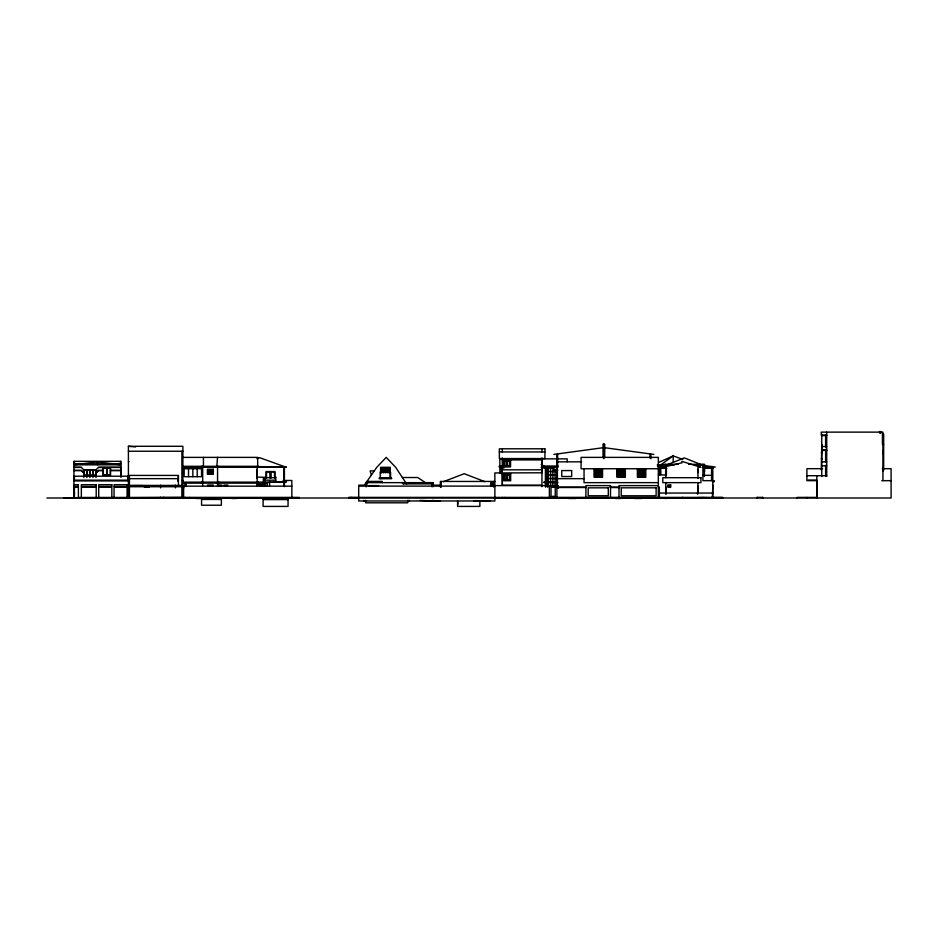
<?xml version="1.0" encoding="UTF-8"?>
<svg xmlns="http://www.w3.org/2000/svg" width="938" height="938" viewBox="0 0 938 938"><rect width="100%" height="100%" fill="white"/><g stroke="black" fill="none" stroke-linecap="round" stroke-linejoin="round"><path stroke-width="1.41" d="M216.807 466.303L217.557 457.381M177.739 481.088L178.431 475.683M364.436 485.087L376.783 467.288L386.198 457.381L395.66 467.288L406.6 483.938M432.993 486.834L432.993 482.648L431.75 483.879L403.27 483.879L402.039 482.648M95.981 469.915L98.513 467.288L120.979 467.288M95.981 472.893L98.513 470.407L103.121 470.407M95.981 473.033L98.513 470.559L103.121 470.559M713.97 497.398L712.81 497.996L712.81 467.042M658.664 462.434L673.191 455.903L682.817 459.362M443.498 481.651L464.193 473.725L485.028 481.71M256.895 458.67L259.65 457.685L284.413 466.596L284.413 486.634M553.83 454.414L603.017 447.731M74.465 461.344L74.465 464.814L97.458 461.848L120.439 464.814L120.439 461.344M707.404 497.621L697.954 497.597M660.493 497.609L495.463 497.726M879.375 431.586L881.204 431.586M826.718 435.103L821.266 435.103L821.266 432.125L882.928 432.125L882.928 480.666M821.77 435.595L826.718 435.595M821.77 444.413L821.266 470.09M883.666 444.413L882.435 444.413L882.435 434.013L883.666 434.013L883.666 470.09M64.019 497.996L128.412 497.996L128.412 446.289L182.887 446.289L182.887 497.996M821.77 446.488L826.718 446.488M821.77 449.959L826.718 449.959M821.77 450.451L826.718 450.451M882.928 450.779L882.928 454.25M128.412 451.248L182.887 451.248M499.356 451.94L544.919 451.94M821.266 452.831L822.157 452.831M182.887 457.381L257.669 457.381L257.669 466.303M502.229 457.885L502.322 485.169L541.941 485.169L541.941 459.913L502.229 459.913M541.941 457.885L542.047 472.787L494.842 472.94L494.901 500.974L358.703 500.974L358.703 485.169L366.84 485.169M502.756 458.87L499.848 458.87L499.848 473.057M542 458.87L567.209 458.87L567.209 461.742M821.266 458.776L822.157 458.776M128.412 461.648L129.022 461.648M556.809 461.848L581.619 461.848M821.77 461.848L826.718 461.848M73.926 464.169L120.979 464.169M73.926 464.322L120.979 464.322M678.045 464.322L664.268 464.322L664.268 465.307L673.906 465.307M688.621 464.322L704.637 464.322L704.637 465.307L694.566 465.307M74.465 464.814L120.439 464.814M657.339 464.814L664.936 464.814M821.77 465.811L826.718 465.811M503.694 466.057L499.356 466.057L499.356 467.288L501.091 467.288L501.091 473.643M558.227 466.057L542.785 466.057L543.29 466.667M657.339 466.057L664.233 466.057M182.887 466.303L258.407 466.303L258.407 467.288L182.887 467.288M257.176 466.596L286.395 467.089L256.039 467.089M499.356 466.667L503.694 466.667M543.923 466.667L557.02 466.667M556.809 467.054L553.83 467.054L553.83 470.266L557.84 470.266M661.173 467.042L658.335 467.042L665.757 465.307L684.33 457.885L702.902 465.307L715.284 467.042L702.902 467.042M73.926 467.288L81.325 467.288L83.857 469.915M541.085 467.288L557.7 467.288M665.757 467.288L662.791 467.288L681.856 462.833L681.856 461.344L700.921 467.288L697.954 467.288L697.954 478.462M73.926 467.441L81.325 467.441M98.513 467.441L120.979 467.441M120.979 467.792L120.979 475.214M711.567 467.792L712.81 467.792M882.928 467.816L882.928 471.275M107.002 467.992L110.321 467.992L110.321 475.027L107.002 475.027M501.091 468.039L503.941 468.039M542.539 468.039L553.514 468.039M658.335 468.285L666.883 468.285M704.403 468.285L712.81 468.285M822.661 468.683L806.903 468.683L806.903 480.666L816.81 480.666M882.365 468.683L891.1 468.683L891.1 497.996L46.9 497.996M658.335 468.742L581.068 468.742L581.068 457.381L658.335 457.381L658.335 497.996M257.176 469.188L257.27 476.598M665.663 469.152L665.663 475.507M697.954 469.34L697.954 472.611M502.229 469.821L542.047 469.821M665.663 469.891L666.156 475.754M73.926 470.407L81.325 470.407L83.857 472.893M110.543 470.407L120.979 470.407M380.992 470.313L381.825 470.313M388.813 470.313L389.657 470.313M73.926 470.559L81.325 470.559L83.857 473.033M110.543 470.559L120.979 470.559M595.032 470.466L597.905 470.466M598.819 470.501L601.645 470.501M617.779 470.501L620.792 470.501M621.542 470.536L624.509 470.536M638.239 470.477L641.17 470.477M642.084 470.477L644.852 470.477M374.309 470.864L370.147 470.864L371.389 475.074M595.032 471.298L597.905 471.298M598.819 471.333L601.645 471.333M617.779 471.333L620.792 471.333M621.542 471.357L624.509 471.357M638.239 471.31L641.17 471.31M642.084 471.298L644.852 471.298M548.413 471.533L557.336 471.533M257.27 471.744L257.024 478.286M595.032 472.142L597.905 472.142M598.819 472.166L601.645 472.166M617.779 472.154L620.792 472.154M621.542 472.177L624.509 472.177M638.239 472.131L641.17 472.131M642.084 472.131L644.852 472.131M595.032 472.975L597.905 472.975M638.239 472.963L641.17 472.963M642.084 472.951L644.852 472.951M598.819 472.987L601.645 472.987M617.779 472.987L620.792 472.987M621.542 472.998L624.509 472.998M595.032 473.807L597.905 473.807M598.819 473.819L601.645 473.819M617.779 473.819L620.792 473.819M621.542 473.831L624.509 473.831M638.239 473.796L641.17 473.796M642.084 473.772L644.852 473.772M595.032 474.651L597.905 474.651M598.819 474.651L601.645 474.651M617.779 474.651L620.792 474.651M621.542 474.651L624.509 474.651M638.239 474.628L641.17 474.628M642.084 474.593L644.852 474.593M548.413 475.038L557.336 475.038M658.335 474.968L665.757 474.968M84.103 475.484L86.636 475.484M87.128 475.484L89.661 475.484M90.165 475.484L92.698 475.484M93.167 475.484L95.688 475.484M128.412 475.414L178.431 475.414L178.431 485.415M595.032 475.484L597.905 475.484M598.819 475.484L601.645 475.484M617.779 475.472L620.792 475.472M621.542 475.472L624.509 475.472M638.239 475.449L641.17 475.449M642.084 475.414L644.852 475.414M702.902 475.343L711.567 475.343M806.903 475.707L826.718 475.707M73.926 476.211L129.444 476.211L129.444 497.797M257.176 477.196L263.367 477.196L263.367 486.13M402.379 477.512L417.727 477.512L425.406 482.648M264.903 477.688L275.76 477.688M548.413 478.544L557.336 478.544M128.412 478.661L178.431 478.661M556.809 478.661L584.046 478.661M264.786 480.162L275.831 480.162M808.146 480.068L816.81 480.068M181.89 480.467L182.887 480.467M283.124 480.467L291.847 480.467L291.847 497.996M881.708 480.666L891.1 480.666M73.926 480.913L128.412 480.913M366.993 481.405L382.223 481.405L382.223 482.648M494.901 481.452L440.414 481.452L440.414 487.033M712.81 481.651L714.299 481.651L714.299 480.666L702.902 480.666L702.902 464.322M182.887 482.144L263.367 482.144M543.923 482.05L557.442 482.05L557.336 469.199M263.601 482.449L286.395 481.956L264.164 482.449M543.923 482.542L557.442 482.542L557.313 486.705M432.993 482.648L366.125 482.648L366.125 486.881M440.414 482.695L441.259 482.695L441.259 486.775M556.809 482.648L557.84 482.648M658.335 482.648L584.046 482.648L584.046 468.683M182.887 483.14L263.367 483.14M665.757 483.387L666.508 483.387M257.176 484.137L263.367 484.184M712.81 484.969L712.411 497.398M207.392 485.122L213.336 485.122M217.956 485.122L221.919 485.122M223.901 485.122L227.864 485.122M257.176 485.181L263.367 485.098M433.122 485.169L440.414 485.169M129.444 485.415L181.89 485.415M132.434 485.579L142.342 485.579M173.178 485.614L174.398 485.614M207.884 485.614L212.844 485.614M218.448 485.614L221.427 485.614M224.393 485.614L227.359 485.614M368.763 485.614L378.671 485.614M494.901 485.614L557.981 485.614M658.335 485.614L618.998 485.614L618.998 497.996M132.68 485.778L134.662 485.778M135.189 485.778L137.171 485.778M137.605 485.767L139.586 485.767M140.102 485.755L142.084 485.755M208.201 485.896L210.182 485.896M210.499 485.919L212.375 485.919M218.718 485.931L219.797 485.931M220.09 485.943L221.18 485.943M224.628 485.966L225.706 485.966M225.929 485.966L227.019 485.966M548.402 486.013L558.145 485.99M182.887 486.165L291.847 486.165M358.703 486.107L494.901 486.107M667.973 486.095L670.658 486.095M697.954 486.107L697.555 493.939M665.757 486.658L666.156 494.033M129.444 486.716L181.89 486.716M144.323 487.057L149.271 487.057M182.887 487.103L183.625 487.103M585.558 487.103L556.809 487.103L556.809 454.414L557.641 454.414L557.641 467.534M609.864 487.103L619.866 487.103M658.335 487.057L659.367 487.057L659.367 497.996M182.887 487.397L183.625 487.397M556.902 487.502L585.969 487.502M610.556 487.502L619.443 487.596M182.887 488.194L183.625 488.194M659.367 493.048L712.81 493.048M78.042 497.457L299.269 497.398L299.269 497.996M183.109 497.457L74.677 497.996M348.795 497.597L358.973 497.597M712.81 497.597L722.717 497.597M182.887 497.656L263.367 497.75M494.256 497.703L499.848 497.996M603.849 497.75L712.81 497.75L659.367 497.902M64.019 497.797L299.269 497.797M494.232 497.844L499.848 497.844M501.091 497.902L565.966 497.996M658.335 497.902L584.046 497.902L584.046 498.488M666.203 498.488L661.173 497.996M201.564 499.438L221.368 499.438M263.097 499.602L288.06 499.602M432.993 500.599L440.414 500.974M490.445 500.775L473.842 500.974M457.592 504.832L458.002 502.85M420.294 500.4L432.993 500.974L432.993 500.224M128.412 446.289L135.576 446.945M604.729 447.731L653.868 454.414M541.566 464.486L543.923 466.057L543.923 467.288M541.191 464.615L543.606 466.983M440.837 482.695L440.86 486.775M880.829 431.586L880.829 433.262M879.797 431.586L879.797 433.262M826.718 432.125L826.718 476.375M825.616 435.103L825.616 447.262M825.616 449.337L825.616 462.516M825.616 465.307L825.616 476.481M821.77 434.013L821.77 476.481M817.209 481.651L817.209 497.398L797.007 497.398L797.007 497.996M816.81 475.707L816.81 497.996M806.903 497.398L806.903 497.996M763.004 497.996L763.004 497.398L756.708 497.398L756.708 497.996M762.336 497.398L762.336 497.996M757.376 497.398L757.376 497.996M722.717 497.996L722.717 497.398L348.795 497.398L348.795 497.996M711.813 497.257L711.813 497.996M711.567 467.042L711.567 480.666M706.197 467.042L706.197 468.285M704.954 467.042L704.954 468.285M704.485 466.561L704.485 471.72M704.391 466.632L704.391 476.481M703.992 466.561L703.992 470.97M702.902 497.398L702.902 497.996M697.954 482.648L697.954 493.81M683.016 497.398L683.016 497.996M682.524 497.398L682.524 497.996M673.191 462.27L673.191 455.903L660.809 464.814L660.809 474.429M666.414 469.516L666.414 475.097M666.156 497.902L666.144 498.5M665.757 464.322L665.757 477.688M665.757 482.648L665.757 494.033M659.566 467.042L659.566 475.296M650.902 458.776L650.902 454.414L650.022 454.414L650.022 458.131M645.79 468.777L645.79 477.196L637.371 477.196L637.371 468.777M641.58 469.27L641.58 476.703M641.498 497.902L641.498 498.488L634.557 498.488L634.557 497.902M625.329 468.777L625.329 477.196L616.911 477.196L616.911 468.777M621.12 469.27L621.12 476.703M621.05 497.902L621.05 498.488L615.609 498.488L615.609 497.902M610.486 497.996L610.556 485.614L585.969 485.614L585.84 497.996M604.729 457.603L604.729 444.108L603.017 444.108L603.017 457.603M603.849 444.108L603.849 458.682M602.536 468.777L602.536 477.196L594.117 477.196L594.117 468.777M598.327 469.27L598.327 476.703M587.493 497.398L587.446 497.996M558.368 487.103L558.368 488.405M556.902 485.614L556.902 497.996M555.108 469.199L555.108 482.05M555.085 482.542L555.085 486.013M552.881 468.039L552.881 482.05M552.857 482.542L552.857 486.013M550.641 468.039L550.641 482.05M550.629 482.542L550.629 486.013M549.375 485.614L549.375 497.996M548.413 468.039L548.413 482.05M548.402 482.542L548.402 486.705M547.628 467.288L547.628 486.728M547.346 482.542L547.346 486.705M547.206 468.039L547.229 486.705M545.752 468.039L545.834 482.05M545.799 482.542L545.799 486.705M545.682 482.542L545.682 486.705M545.4 467.288L545.4 486.775M541.941 449.466L541.941 451.94M541.941 485.614L541.941 486.728M541.941 497.398L541.941 497.996M540.769 497.996L503.53 497.996M507.247 474.651L507.247 479.998M507.165 460.851L507.165 466.198M504.902 497.398L504.902 497.996M502.369 472.94L502.369 485.169M502.369 497.398L502.369 497.996M502.322 449.466L502.322 451.94M493.482 481.452L493.482 487.045M492.321 486.107L492.321 483.14L490.633 483.14L490.633 486.107M492.063 483.14L492.063 485.368L490.926 485.368L490.926 483.14M479.869 500.81L479.869 506.414L457.592 506.414L457.592 500.81M440.919 481.452L440.919 486.869M431.75 482.648L431.75 486.705M409.132 500.329L409.132 500.974M407.796 500.329L407.796 502.803L365.55 502.803L365.55 500.329M403.27 482.648L403.27 483.879M390.595 478.11L390.595 472.166L380.195 472.166L380.195 478.11M390.056 478.11L390.056 467.3L380.594 467.3L380.594 472.904M389.657 472.904L389.657 467.71L380.992 467.71L380.992 472.904M389.657 478.11L380.992 478.005L380.992 478.708M388.813 467.71L388.813 472.904M388.531 472.095L388.531 468.121L387.394 468.121L387.394 472.095M387.066 467.71L387.066 472.858M386.808 472.072L386.808 468.097L385.67 468.097L385.67 472.072M385.319 467.71L385.319 472.858M385.014 472.06L385.014 468.085L383.877 468.085L383.877 472.06M383.572 467.71L383.572 472.858M383.267 472.037L383.267 468.062L382.129 468.062L382.129 472.037M381.825 467.71L381.825 472.904M367.356 482.648L367.356 483.879M363.721 500.329L363.721 500.974M351.269 497.398L351.269 497.996M288.06 497.902L288.06 506.414L263.097 506.414L263.097 497.902M283.921 466.596L283.921 486.494M275.76 476.95L275.69 481.956M274.975 477.993L274.975 471.556L266.04 471.556L266.04 477.993M274.506 477.981L274.506 471.896L270.941 471.896L270.941 477.981M270.507 471.556L270.507 477.993M270.085 477.981L270.085 471.896L266.521 471.896L266.521 477.981M269.558 481.475L269.558 485.79M267.26 486.318L267.26 483.562L265.079 483.562L265.079 486.318M264.95 480.162L264.95 481.956M264.903 476.95L264.786 481.956M264.317 483.562L264.317 486.459M261.385 483.14L261.385 485.825M259.896 483.14L259.896 485.825M258.407 482.144L258.407 483.14M257.176 466.303L257.176 486.13M236.47 497.75L236.47 498.488L231.51 498.488L231.51 497.75M221.368 497.656L221.368 505.23L201.564 505.23L201.564 497.656M218.788 466.303L218.788 467.288M218.788 482.144L218.788 483.14M217.557 466.303L217.557 485.825M203.44 457.381L203.44 466.303M202.69 466.303L202.69 485.72M201.459 466.303L201.459 467.288M201.459 482.144L201.459 483.14M200.709 497.75L200.709 498.488L195.749 498.488L195.749 497.75M197.203 468.707L197.203 476.68M192.853 468.707L192.853 476.68M189.476 497.398L189.476 497.996M188.515 468.707L188.515 476.68M186.17 486.482L186.17 483.785L184.985 483.785L184.985 486.482M185.912 483.785L185.912 485.368L185.325 483.785M185.407 497.398L185.407 497.996M183.625 486.165L183.625 497.996M181.89 451.248L181.89 497.797M175.453 485.169L175.453 487.901M164.068 497.398L164.068 497.996M163.646 497.398L163.646 497.996M160.597 485.169L160.597 487.901M160.691 497.398L160.691 497.996M160.339 497.398L160.339 497.996M127.896 476.211L127.896 480.162L74.442 480.162L74.442 476.211M127.099 497.797L127.099 487.103L114.049 487.103L114.049 497.797M120.979 477.419L120.979 461.344L73.926 461.344L73.926 497.996M111.821 497.797L111.821 487.103L98.725 487.103L98.725 497.797M106.838 467.792L106.838 475.214M97.458 461.848L97.458 464.814M96.204 497.797L96.204 487.103L81.348 487.103L81.348 497.797M95.981 477.571L95.981 469.762L83.857 469.762L83.857 477.571M92.956 469.762L92.956 477.571M89.919 469.762L89.919 477.571M86.882 469.762L86.882 477.571M78.382 497.797L78.382 487.103L74.43 487.103L74.43 497.797M74.583 493.259L74.653 493.118M544.919 448.798L499.356 448.798L499.356 458.565L544.919 458.553L544.919 448.798M510.577 460.101L503.741 460.101L503.741 466.936L510.577 466.936L510.577 460.101M509.838 460.851L504.492 460.851L504.492 466.198L509.838 466.198L509.838 460.851M506.895 461.179L504.808 461.179L504.808 465.74L506.895 465.74L506.895 461.179M509.58 461.179L507.493 461.179L507.493 465.74L509.58 465.74L509.58 461.179M110.543 467.792L103.121 467.792L103.121 475.214L110.543 475.214L110.543 467.792M106.674 467.992L103.356 467.992L103.356 475.027L106.674 475.027L106.674 467.992M201.553 468.707L184.165 468.707L184.165 476.68L201.553 476.68L201.553 468.707M213.336 469.27L207.392 469.27L207.392 474.229L213.336 474.229L213.336 469.27M602.044 469.27L594.61 469.27L594.61 476.703L602.044 476.703L602.044 469.27M624.837 469.27L617.403 469.27L617.403 476.703L624.837 476.703L624.837 469.27M645.297 469.27L637.863 469.27L637.863 476.703L645.297 476.703L645.297 469.27M597.905 469.633L595.032 469.633L595.032 476.316L597.905 476.316L597.905 469.633M641.17 469.645L638.239 469.645L638.239 476.281L641.17 476.281L641.17 469.645M644.852 469.657L642.084 469.657L642.084 476.246L644.852 476.246L644.852 469.657M212.844 469.762L207.884 469.762L207.884 473.725L212.844 473.725L212.844 469.762M601.645 469.668L598.819 469.668L598.819 476.305L601.645 476.305L601.645 469.668M620.792 469.668L617.779 469.668L617.779 476.305L620.792 476.305L620.792 469.668M624.509 469.704L621.542 469.704L621.542 476.293L624.509 476.293L624.509 469.704M86.636 469.961L84.103 469.961L84.103 475.156L86.636 475.156L86.636 469.961M89.661 469.961L87.128 469.961L87.128 475.156L89.661 475.156L89.661 469.961M92.698 469.961L90.165 469.961L90.165 475.156L92.698 475.156L92.698 469.961M95.688 469.961L93.167 469.961L93.167 475.156L95.688 475.156L95.688 469.961M210.323 470.055L208.342 470.055L208.342 471.533L210.323 471.533L210.323 470.055M212.527 470.079L210.64 470.079L210.64 471.509L212.527 471.509L212.527 470.079M571.664 470.571L561.756 470.571L561.756 476.516L571.664 476.516L571.664 470.571M210.335 471.755L208.365 471.755L208.365 473.444L210.335 473.444L210.335 471.755M212.469 471.791L210.687 471.791L210.687 473.42L212.469 473.42L212.469 471.791M510.671 473.913L503.835 473.913L503.835 480.748L510.671 480.748L510.671 473.913M509.92 474.651L504.574 474.651L504.574 479.998L509.92 479.998L509.92 474.651M506.966 475.097L504.879 475.097L504.879 479.646L506.966 479.646L506.966 475.097M509.651 475.085L507.564 475.085L507.564 479.646L509.651 479.646L509.651 475.085M700.921 477.688L662.791 477.688L662.791 482.648L700.921 482.648L700.921 477.688M391.568 478.11L379.187 478.11L379.187 478.708L391.568 478.708L391.568 478.11M78.382 484.723L74.43 484.723L74.43 486.459L78.382 486.459L78.382 484.723M96.204 484.723L81.348 484.723L81.348 486.459L96.204 486.459L96.204 484.723M111.821 484.723L98.725 484.723L98.725 486.459L111.821 486.459L111.821 484.723M127.099 484.723L114.049 484.723L114.049 486.459L127.099 486.459L127.099 484.723M670.658 484.864L667.973 484.864L667.973 487.338L670.658 487.338L670.658 484.864M555.249 487.268L551.028 487.268L551.028 496.343L555.249 496.343L555.249 487.268M656.119 487.819L621.214 487.819L621.214 495.792L656.119 495.792L656.119 487.819M608.316 487.842L588.196 487.842L588.196 495.768L608.316 495.768L608.316 487.842M575.744 497.902L568.803 497.902L568.803 498.488L575.744 498.488L575.744 497.902"/></g></svg>
